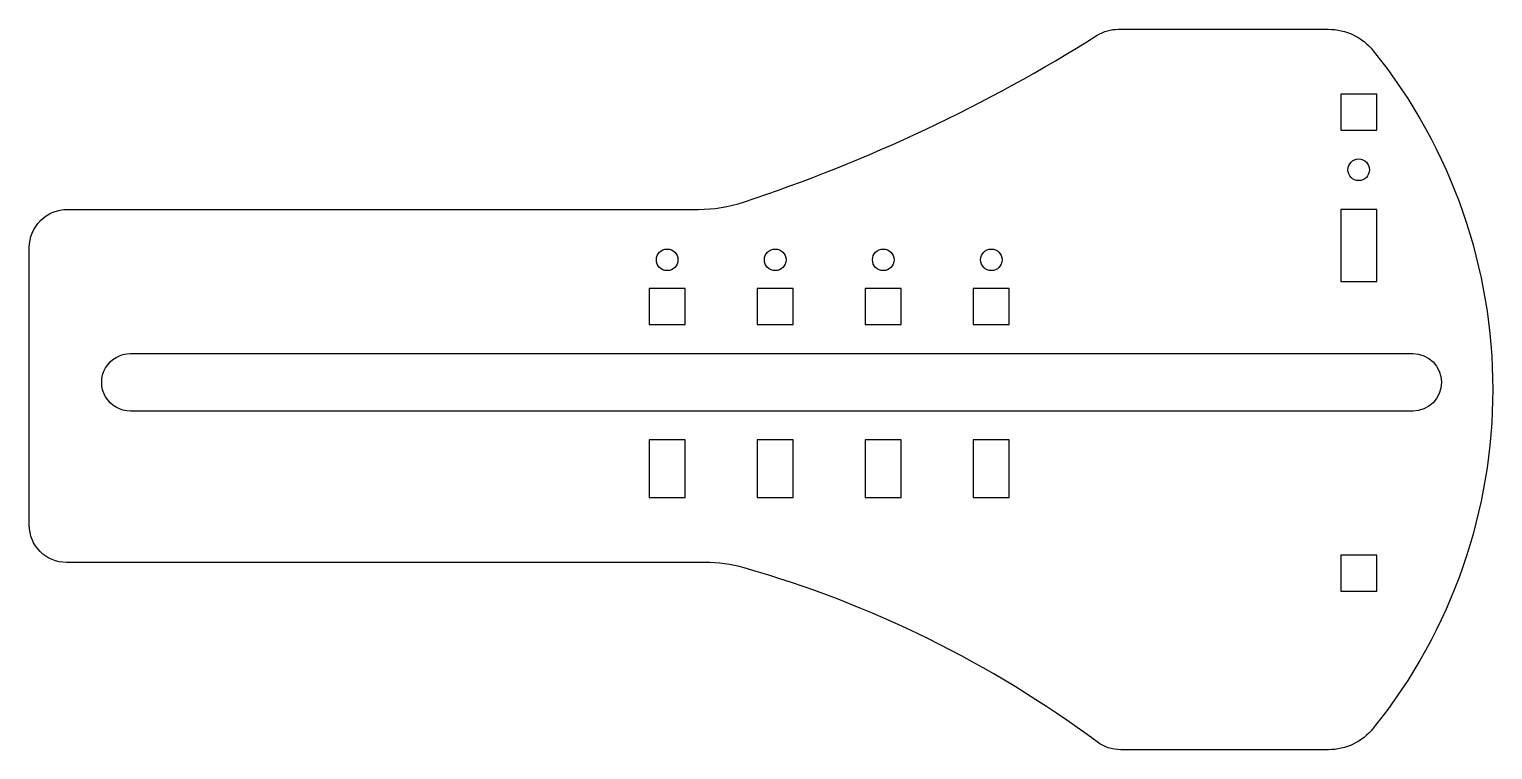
# Model space of a CAD drawing. Header units: millimetres. Extents: x -362 to -159, y 44 to 144.
import ezdxf

# ---------------------------------------------------------------- set-up
doc = ezdxf.new("R2010")
doc.units = ezdxf.units.MM
doc.layers.get('0').update_dxf_attribs({"linetype": 'CONTINUOUS'})

msp = doc.modelspace()

# ---------------------------------------------------------------- linework, layer by layer
for points in [[(-210.54, 44, -0.16105), (-213.82, 45.08, 0.090588), (-262.81, 69.24, 0.069448), (-268.28, 70), (-356.9, 70, -0.414214), (-362.05, 75.15), (-362.05, 113.69, -0.414214), (-356.74, 119), (-269.17, 119, 0.080133), (-262.88, 120.01, 0.060397), (-213.79, 143.16, -0.141213), (-210.86, 144), (-181.7, 144, -0.227028), (-175.47, 141.02, -0.352512), (-175.47, 46.98, -0.227028), (-181.7, 44)], [(-348, 91, -1.000239), (-348, 99), (-170, 99, -1), (-170, 91)]]:
    msp.add_lwpolyline(points, format="xyb", close=True)
for points in [[(-180, 130), (-175, 130), (-175, 135), (-180, 135)], [(-180, 109), (-175, 109), (-175, 119), (-180, 119)], [(-276, 103), (-271, 103), (-271, 108), (-276, 108)], [(-261, 108), (-261, 103), (-256, 103), (-256, 108)], [(-246, 103), (-241, 103), (-241, 108), (-246, 108)], [(-226, 108), (-231, 108), (-231, 103), (-226, 103)], [(-276, 79), (-271, 79), (-271, 87), (-276, 87)], [(-261, 79), (-256, 79), (-256, 87), (-261, 87)], [(-246, 79), (-241, 79), (-241, 87), (-246, 87)], [(-231, 79), (-226, 79), (-226, 87), (-231, 87)], [(-180, 66), (-175, 66), (-175, 71), (-180, 71)]]:
    msp.add_lwpolyline(points, close=True)
for centre in [(-177.5, 124.5), (-273.5, 112), (-258.5, 112), (-243.5, 112), (-228.5, 112)]:
    msp.add_circle(centre, 1.5)

doc.saveas('drawing.dxf')
